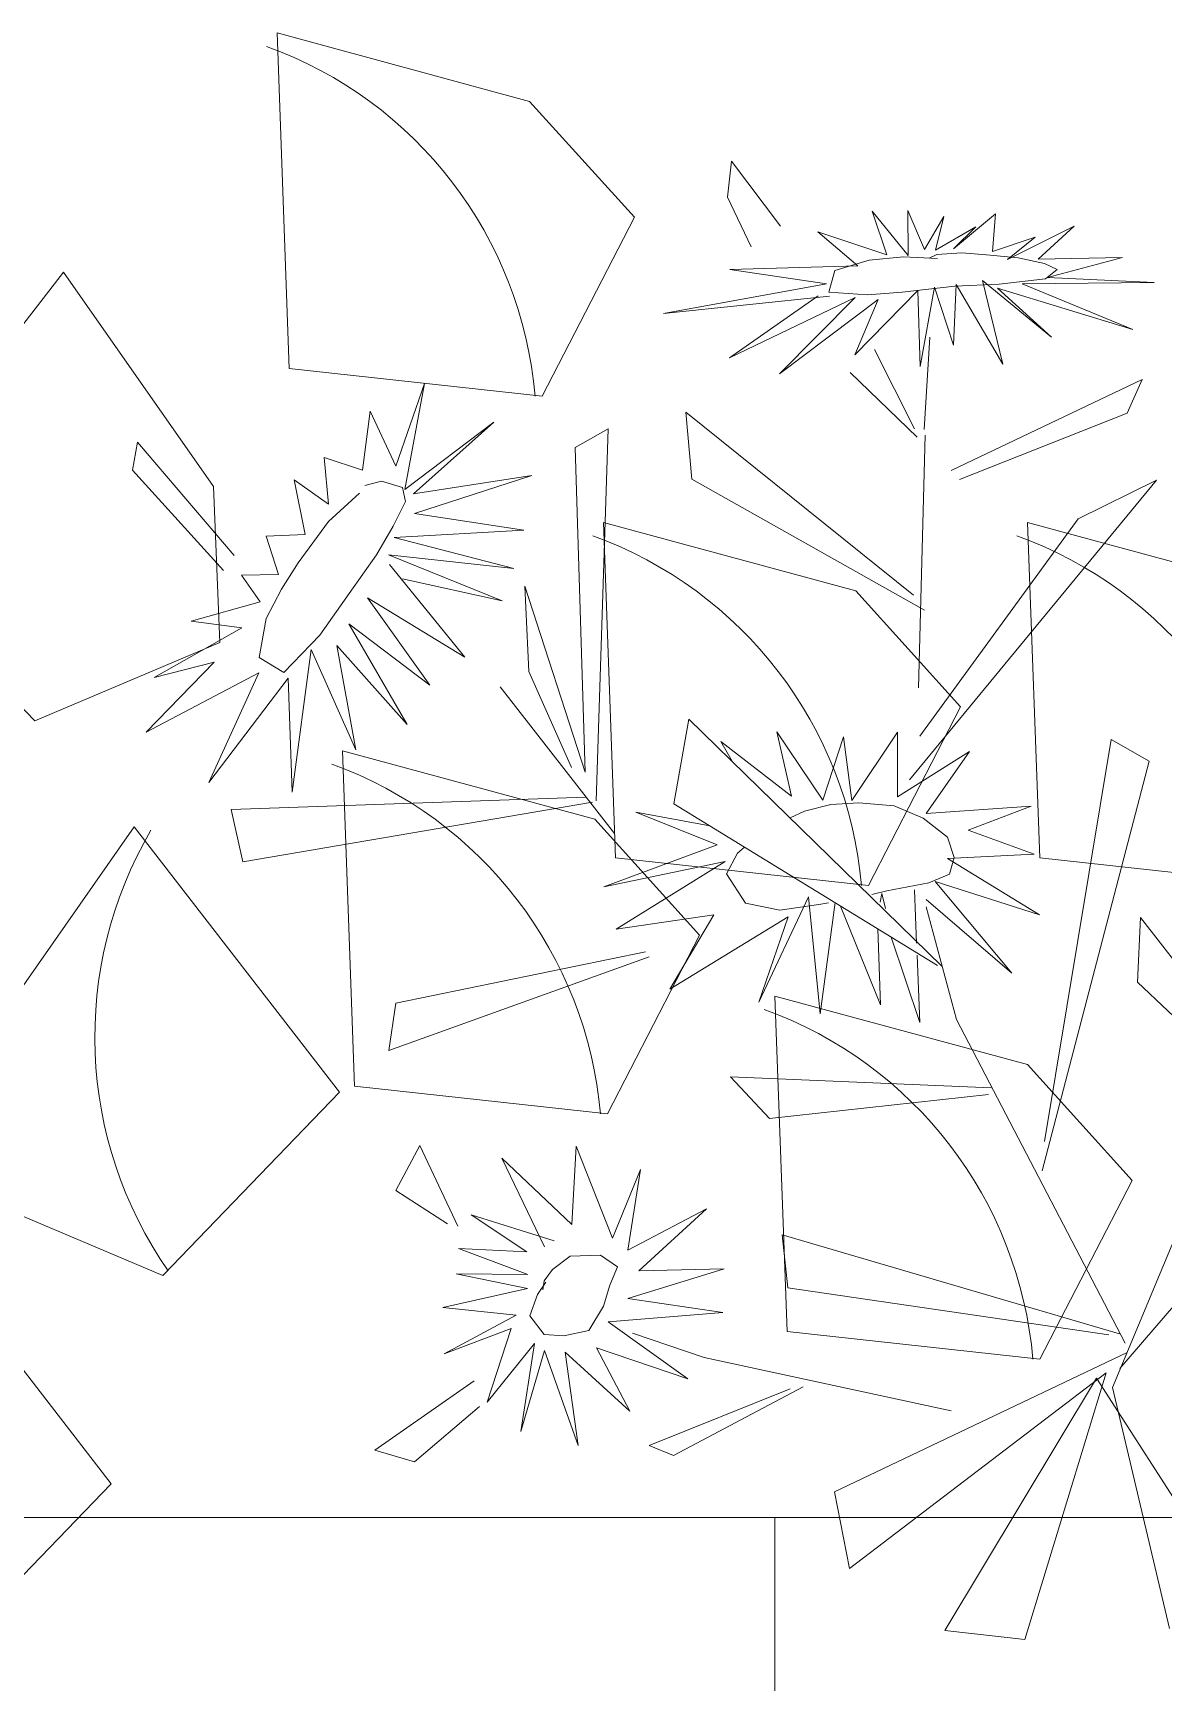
# Model space of a CAD drawing. Header units: millimetres. Extents: x 3614 to 12428, y -844 to 6844.
# Drawn here: x 5505.8303 to 5505.9656, y -474.1626 to -473.9654 of the extents above; entities that cross this region are included whole.
import ezdxf

# ---------------------------------------------------------------- set-up
doc = ezdxf.new("R2010")
doc.units = ezdxf.units.MM
doc.header["$LTSCALE"] = 40
doc.header["$MEASUREMENT"] = 0
doc.layers.get('0').update_dxf_attribs({"linetype": 'CONTINUOUS', "lineweight": 20})
doc.layers.add('Hatch', color=42, linetype='CONTINUOUS', lineweight=15)
doc.layers.add('landscaping', color=3, linetype='CONTINUOUS', lineweight=13)

# ---------------------------------------------------------------- blocks, each defined once
blk = doc.blocks.new('A$C4E7010DC')
at = {"layer": 'Hatch'}
for p, q in [((1919.253310345113, 427.3095010283141), (231.7533103451133, 427.3095010283141)), ((1919.253310345113, 302.3095010283141), (1919.253310345113, 427.3095010283141))]:
    blk.add_line(p, q, dxfattribs=at)
at = {"layer": 'landscaping', "linetype": 'Continuous', "lineweight": 9}
for points in [[(1866.482744148962, 681.6708609415363, 0), (1809.092816768534, 687.94016529755, 0), (1806.352206680487, 764.0050833290877, 0), (1863.624157743325, 748.4650699932827, 0), (1887.390586926849, 722.2108111734995, 0), (1866.482744148962, 681.6708609415363, 0)], [(1751.352783783688, 608.0255605786951, 0), (1711.267670046291, 649.5718191170453, 0), (1757.842693980856, 709.7727314388029, 0), (1791.903986767502, 661.1785267771628, 0), (1793.363204860769, 625.7949155304232, 0), (1751.352783783688, 608.0255605786951, 0)], [(1940.517444009893, 570.675529370681, 0), (1883.127516629465, 576.9448337271604, 0), (1880.386906541418, 653.0097517586836, 0), (1937.658857604256, 637.4697384228928, 0), (1961.42528678778, 611.21547960311, 0), (1940.517444009893, 570.675529370681, 0)], [(2036.762533033689, 570.6752268509152, 0), (1979.372605653261, 576.9445312069292, 0), (1976.631995566131, 653.0094492384669, 0), (2033.903946628969, 637.4694359031272, 0), (2057.670375812479, 611.2151770833443, 0), (2036.762533033689, 570.6752268509152, 0)], [(1881.289600942226, 518.8777583910414, 0), (1823.899673561798, 525.1470627475064, 0), (1821.159063474653, 601.211980779044, 0), (1878.431014536589, 585.6719674432387, 0), (1902.197443720099, 559.4177086234558, 0), (1881.289600942226, 518.8777583910414, 0)], [(1780.376502139959, 482.2308010450797, 0), (1820.46161587644, 523.7770595838808, 0), (1773.886591942792, 583.9779719051876, 0), (1739.825299156146, 535.3837672439984, 0), (1738.366081062879, 500.0001559972588, 0), (1780.376502139959, 482.2308010450797, 0)], [(1979.438027657161, 463.2466056712437, 0), (1922.048100275831, 469.5159100277087, 0), (1919.307490188687, 545.5808280592464, 0), (1976.579441251524, 530.0408147234557, 0), (2000.345870435049, 503.7865559036582, 0), (1979.438027657161, 463.2466056712437, 0)], [(1728.552191442795, 393.4346870490117, 0), (1768.637305179291, 434.9809455873473, 0), (1722.062281245628, 495.1818579091193, 0), (1688.000988458982, 446.5876532474794, 0), (1686.541770365729, 411.2040420007396, 0), (1728.552191442795, 393.4346870490117, 0)]]:
    blk.add_polyline3d(points, dxfattribs=at)
at = {"layer": 'landscaping', "lineweight": 9}
for centre, start, end in [((1772.461666627379, 673.7087207018631), 4.906589353820811, 70.17167493991396), ((1846.496366487409, 562.7133891310222), 4.906589353820811, 70.17167493991396), ((1942.741455512121, 562.7130866112564), 4.906589353820811, 70.17167493991396), ((1787.268523420644, 510.9156181513681), 4.906589353820811, 70.17167493991396), ((1857.716344078682, 536.2854728544332), 149.6194711210228, 214.8845567074056), ((1885.416950134677, 455.2844654315704), 4.906589353820811, 70.17167493991396)]:
    blk.add_arc(centre, 92.75070268292367, start, end, dxfattribs=at)
blk = doc.blocks.new('margarita')
at = {"layer": 'landscaping', "color": 86, "linetype": 'Continuous'}
for p, q in [((99.15034721084005, 207.3370512585015), (99.14870885011213, 207.3224337594298)), ((99.17018296014298, 207.3106964526103), (99.15034721084005, 207.3370512585015)), ((99.14870885011213, 207.3224337594298), (99.15828805761896, 207.3023474685442)), ((99.22847991997699, 207.228459927154), (99.23068947821292, 207.2657625543588)), ((99.22452376046684, 207.2286966589202), (99.20832685829176, 207.2607670208284)), ((99.19840113024557, 207.2514835374983), (99.22565850893808, 207.2253433783014)), ((99.23940097932915, 207.2117374938193), (99.31674311750685, 207.2487100371746)), ((99.31674311750685, 207.2487100371746), (99.31066005633059, 207.2350155407717)), ((99.13183164855259, 207.2354518990249), (99.13422974186732, 207.2082880062176)), ((99.22406642593036, 207.16128135332), (99.13183164855259, 207.2354518990249)), ((99.31066005633059, 207.2350155407717), (99.24273911234863, 207.2081930548027)), ((99.10041923070163, 207.2286680793212), (99.08700584062721, 207.2211070124846)), ((99.095486209198, 207.0779510949434), (99.10041923070163, 207.2286680793212)), ((99.22880608469036, 207.2261301748969), (99.22610008719337, 207.1237652658534)), ((98.90964688213109, 207.2232882474687), (98.90761351385768, 207.2119008731685)), ((98.94878865685732, 207.177420158733), (98.90964688213109, 207.2232882474687)), ((99.08700584062721, 207.2211070124846), (99.09108482363558, 207.0895644693944)), ((98.90761351385768, 207.2119008731685), (98.94445099116902, 207.1712873047172)), ((99.13422974186732, 207.2082880062176), (99.22861303624944, 207.1552950661068)), ((99.32260964259164, 207.2078273067323), (99.22244995424208, 207.0865565028604)), ((99.29083859561216, 207.1922714744233), (99.32260964259164, 207.2078273067323)), ((99.2266915184301, 207.1041813470647), (99.29083859561216, 207.1922714744233)), ((99.06656687981103, 207.1650021668311), (99.06823253433195, 207.1303552111206)), ((99.09108482363558, 207.0895644693944), (99.06656687981103, 207.1650021668311)), ((99.06823253433195, 207.1303552111206), (99.08554041408053, 207.0914884165574)), ((99.0566056453454, 207.1242015315307), (99.10292556686571, 207.0647619633765)), ((99.12697926605908, 207.0768685887991), (99.13312450324749, 207.1110953960838)), ((99.13312450324749, 207.1110953960838), (99.23555886596264, 207.0110652475027)), ((99.27724642642409, 206.9400858370175), (99.30414191373049, 207.1028314730591)), ((99.30414191373049, 207.1028314730591), (99.31955315879328, 207.0940641482895)), ((99.31955315879328, 207.0940641482895), (99.27626992822468, 206.9282368203801)), ((98.94758814501064, 207.0744478676388), (99.09128672671062, 207.0794367486166)), ((98.95229507695265, 207.0532584408487), (98.94758814501064, 207.0744478676388)), ((99.09406555929284, 207.077477801328), (98.95229507695265, 207.0532584408487)), ((99.23389700960749, 207.0112964086039), (99.12697926605908, 207.0768685887991)), ((99.3161483945307, 207.030768221649), (99.31482653241423, 207.004584556158)), ((99.37107491241852, 206.960043501659), (99.3161483945307, 207.030768221649)), ((99.01144923668652, 206.9768837714405), (99.11701172183822, 207.0147766900749)), ((99.11553896530891, 207.0168369553987), (99.01433168895743, 206.9961253419039)), ((99.31482653241423, 207.004584556158), (99.36786983964242, 206.954360592413)), ((99.01433168895743, 206.9961253419039), (99.01144923668652, 206.9768837714405)), ((99.24147640495028, 206.9894752516399), (99.30983359775215, 206.8583894828155)), ((99.14994218380012, 206.9662542551402), (99.16569078470104, 206.9493626869576)), ((99.25558433487981, 206.9617714037832), (99.14994218380012, 206.9662542551402)), ((99.16569078470104, 206.9493626869576), (99.25447485377899, 206.9591487384044)), ((99.02406229034565, 206.9383759448285), (99.01438519339969, 206.9202371661571)), ((99.03943072685749, 206.9056976868391), (99.02406229034565, 206.9383759448285)), ((99.01438519339969, 206.9202371661571), (99.03527515774944, 206.9066431186922)), ((99.30481055921372, 206.8404301960307), (99.3356652835552, 206.9145515841706)), ((99.170945197351, 206.9023161515732), (99.17320145543364, 206.8807560744985)), ((99.30764190186501, 206.8622054027753), (99.170945197351, 206.9023161515732)), ((99.35025337107763, 206.8975699898863), (99.30771738774266, 206.8480829388655)), ((99.17320145543364, 206.8807560744985), (99.30330704395651, 206.8616865820796)), ((99.13921875112112, 206.85258138991), (99.23933141314407, 206.8310046741345)), ((99.3107070580072, 206.8546548513509), (99.19214956271404, 206.7981832222013)), ((99.19820184384994, 206.7671373235496), (99.30216220918943, 206.8463831988144)), ((99.23675240772293, 206.742052763935), (99.29824101170128, 206.844268591461)), ((99.30216220918943, 206.8463831988144), (99.26926403714418, 206.7384163864276)), ((99.29824101170128, 206.844268591461), (99.37138902698015, 206.7303989232402)), ((99.04603090396108, 206.843177887286), (99.00577400439585, 206.8150601142874)), ((99.11704206497777, 206.8169895894402), (99.1741825508749, 206.8398965646534)), ((99.17937486925943, 206.840662443099), (99.12684179795264, 206.8128601512683)), ((99.3278450784683, 206.7427792303838), (99.30481055921372, 206.8404301960307)), ((99.0218898519942, 206.8103333880216), (99.04830447312956, 206.8326692523489)), ((99.00577400439585, 206.8150601142874), (99.0218898519942, 206.8103333880216)), ((99.12684179795264, 206.8128601512683), (99.11704206497777, 206.8169895894402)), ((99.19214956271404, 206.7981832222013), (99.19820184384994, 206.7671373235496)), ((99.26926403714418, 206.7384163864276), (99.23675240772293, 206.742052763935))]:
    blk.add_line(p, q, dxfattribs=at)
at = {"layer": 'landscaping', "color": 50, "linetype": 'Continuous'}
for p, q in [((99.20736479802437, 207.3167673554081), (99.22201106225431, 207.2988935882312)), ((99.21336665643076, 207.2991588069258), (99.20736479802437, 207.3167673554081)), ((99.22178652918191, 207.3170837087062), (99.22850962916272, 207.3012713226864)), ((99.22201106225431, 207.2988935882312), (99.22178652918191, 207.3170837087062)), ((99.22850962916272, 207.3012713226864), (99.23642213632677, 207.3146042290229)), ((99.23642213632677, 207.3146042290229), (99.23305140865351, 207.3010880440601)), ((99.24034887925416, 207.3015197382036), (99.2573586597968, 207.315692762436)), ((99.2573586597968, 207.315692762436), (99.25616729343193, 207.3004720278886)), ((99.18536921750132, 207.3085014133289), (99.21336665643076, 207.2991588069258)), ((99.20153777293021, 207.2946263608832), (99.18536921750132, 207.3085014133289)), ((99.23305140865351, 207.3010880440601), (99.2493518254546, 207.3105190003802)), ((99.2493518254546, 207.3105190003802), (99.24034887925416, 207.3015197382036)), ((99.25616729343193, 207.3004720278886), (99.27338959616499, 207.3063586681495)), ((99.26224309003076, 207.2971931206478), (99.2892164205136, 207.3108010532127)), ((99.27338959616499, 207.3063586681495), (99.26224309003076, 207.2971931206478)), ((99.2892164205136, 207.3108010532127), (99.27462794074921, 207.2973514642162)), ((99.1496927288878, 207.2931491360318), (99.20153777293021, 207.2946263608832)), ((99.18884253828672, 207.2873496895045), (99.1496927288878, 207.2931491360318)), ((99.27462794074921, 207.2973514642162), (99.30885840337471, 207.2979988562415)), ((99.30885840337471, 207.2979988562415), (99.2784317760171, 207.2900146840466)), ((99.12282692298132, 207.2754011185088), (99.18884253828672, 207.2873496895045)), ((99.23260149728507, 207.2860582270026), (99.22679700158598, 207.2538779033461)), ((99.24035209110681, 207.2625602882764), (99.23260149728507, 207.2860582270026)), ((99.24146384169472, 207.287146919595), (99.24035209110681, 207.2625602882764)), ((99.26024478592286, 207.2548657813426), (99.24146384169472, 207.287146919595)), ((99.2799896100195, 207.2657695466744), (99.25200902290058, 207.2887683619585)), ((99.25200902290058, 207.2887683619585), (99.26024478592286, 207.2548657813426)), ((99.25818098048047, 207.285633322942), (99.2799896100195, 207.2657695466744)), ((99.3129512336737, 207.2688611254085), (99.25818098048047, 207.285633322942)), ((99.32160754663505, 207.287875577567), (99.26818255506866, 207.2873449919393)), ((99.26818255506866, 207.2873449919393), (99.3129512336737, 207.2688611254085)), ((99.2784317760171, 207.2900146840466), (99.32160754663505, 207.287875577567)), ((99.19009224094374, 207.2823593961996), (99.12282692298132, 207.2754011185088)), ((99.14955688778076, 207.2573915221825), (99.18544378195831, 207.2825343992307)), ((99.20048166654041, 207.2818253355619), (99.14955688778076, 207.2573915221825)), ((99.16978440982265, 207.250927597521), (99.20048166654041, 207.2818253355619)), ((99.20981044097852, 207.2810776019977), (99.16978440982265, 207.250927597521)), ((99.22591272995092, 207.2847359435412), (99.2003394413386, 207.2586529254152)), ((99.2003394413386, 207.2586529254152), (99.20981044097852, 207.2810776019977)), ((99.22679700158598, 207.2538779033461), (99.22591272995092, 207.2847359435412)), ((99.01432950161949, 207.2135644854923), (99.02596541802092, 207.2469995814771)), ((99.02596541802092, 207.2469995814771), (99.0179755099277, 207.2040730446416)), ((99.00076268618906, 207.2119764439067), (99.00398156064637, 207.2357897279569)), ((99.00398156064637, 207.2357897279569), (99.01432950161949, 207.2135644854923)), ((99.0179755099277, 207.2040730446416), (99.05401823705593, 207.2313704276868)), ((99.05401823705593, 207.2313704276868), (99.02145229068823, 207.2023357419791)), ((98.98527551388369, 207.2170678856458), (99.00076268618906, 207.2119764439067)), ((98.98706256720295, 207.1981945671932), (98.98527551388369, 207.2170678856458)), ((98.9731525464424, 207.2079609923548), (98.98706256720295, 207.1981945671932)), ((98.97755660298695, 207.1859436606823), (98.9731525464424, 207.2079609923548)), ((99.00178232444695, 207.2057626922368), (99.00854882847963, 207.2074922078265)), ((99.00854882847963, 207.2074922078265), (99.01704577117307, 207.2049387298317)), ((99.01704577117307, 207.2049387298317), (99.01824045879921, 207.1992741618454)), ((99.02145229068823, 207.2023357419791), (99.06949007155364, 207.2098104702366)), ((99.06949007155364, 207.2098104702366), (99.02196504336568, 207.1943424563785)), ((98.98707329610808, 207.1911001465057), (98.99965355601708, 207.2026517304927)), ((99.01824045879921, 207.1992741618454), (99.01319710071449, 207.1892440544068)), ((99.02196504336568, 207.1943424563785), (99.06625405203025, 207.1876016661798)), ((98.96176362635416, 207.1852541347076), (98.97755660298695, 207.1859436606823)), ((98.96674193858743, 207.1697075996168), (98.96176362635416, 207.1852541347076)), ((98.97479007356381, 207.1743489612064), (98.98707329610808, 207.1911001465057)), ((99.01319710071449, 207.1892440544068), (99.0064458306033, 207.1776080433255)), ((99.06625405203025, 207.1876016661798), (99.01365483559981, 207.1847269260293)), ((99.01365483559981, 207.1847269260293), (99.06217037526116, 207.1721565624556)), ((98.96806495302988, 207.1637851843338), (98.97479007356381, 207.1743489612064)), ((99.0064458306033, 207.1776080433255), (98.99536713975559, 207.1620215074977)), ((99.01129935609914, 207.1775823477831), (99.0573644571523, 207.1590656508324)), ((99.06217037526116, 207.1721565624556), (99.01129935609914, 207.1775823477831)), ((99.01170542652063, 207.1737312184926), (99.04232112134628, 207.1362097067514)), ((98.95178680995726, 207.1693498683432), (98.96674193858743, 207.1697075996168)), ((98.9594149733654, 207.1585625336853), (98.95178680995726, 207.1693498683432)), ((99.0573644571523, 207.1590656508324), (99.01700281782159, 207.1679837134331)), ((98.93134518758853, 207.15076219501), (98.9594149733654, 207.1585625336853)), ((98.96176296788023, 207.1519172270885), (98.96806495302988, 207.1637851843338)), ((98.99536713975559, 207.1620215074977), (98.98352191868123, 207.1451709003065)), ((99.00283810537131, 207.1601908434737), (99.02811411401852, 207.1247987280117)), ((99.04232112134628, 207.1362097067514), (99.00283810537131, 207.1601908434737)), ((98.95890012555368, 207.1360302214928), (98.96176296788023, 207.1519172270885)), ((98.91640860861868, 207.1279135295203), (98.95192774751798, 207.1480740395548)), ((98.95192774751798, 207.1480740395548), (98.93134518758853, 207.15076219501)), ((98.98352191868123, 207.1451709003065), (98.96896102515484, 207.1299822356945)), ((98.9952442000296, 207.1496940737489), (99.01899464425331, 207.1089619727823)), ((99.02811411401852, 207.1247987280117), (98.9952442000296, 207.1496940737489)), ((98.97999048796535, 207.139273106219), (98.97229112649465, 207.0815075924767)), ((98.99812737273123, 207.0986411412162), (98.97999048796535, 207.139273106219)), ((98.990430064023, 207.1408853533253), (98.99812737273123, 207.0986411412162)), ((99.01899464425331, 207.1089619727823), (98.990430064023, 207.1408853533253)), ((98.91316214792377, 207.1058393210866), (98.94071279692844, 207.1342181490651)), ((98.94071279692844, 207.1342181490651), (98.91640860861868, 207.1279135295203)), ((98.96896102515484, 207.1299822356945), (98.95890012555368, 207.1360302214928)), ((98.95883861701988, 207.1298670031205), (98.91316214792377, 207.1058393210866)), ((98.93856703245176, 207.0854521185534), (98.95883861701988, 207.1298670031205)), ((98.97075596612416, 207.1277122606029), (98.93856703245176, 207.0854521185534)), ((98.97229112649465, 207.0815075924767), (98.97075596612416, 207.1277122606029)), ((99.16874045828251, 207.1059846972118), (99.18738478045506, 207.078244594459)), ((99.17464094418129, 207.0799340209983), (99.16874045828251, 207.1059846972118)), ((99.19914729085235, 207.0780858551916), (99.21757901915682, 207.1058906881654)), ((99.21757901915682, 207.1058906881654), (99.21767431127293, 207.0796564768291)), ((99.15061270153907, 207.0940178146826), (99.14608215370585, 207.1020855790157)), ((99.14608215370585, 207.1020855790157), (99.17464094418129, 207.0799340209983)), ((99.18738478045506, 207.078244594459), (99.19574034317029, 207.1039287643249)), ((99.19574034317029, 207.1039287643249), (99.19914729085235, 207.0780858551916)), ((99.21767431127293, 207.0796564768291), (99.2467593424612, 207.0979788541256)), ((99.2467593424612, 207.0979788541256), (99.22929957044643, 207.0729274417462)), ((99.14157005229328, 207.0679202659357), (99.11154478310058, 207.0734325626355)), ((99.14458738461192, 207.0601974998719), (99.11154478310058, 207.0734325626355)), ((99.1740826385264, 207.0710983744008), (99.17996934962892, 207.0737867170866)), ((99.17996934962892, 207.0737867170866), (99.1906473599062, 207.0764886692549)), ((99.1906473599062, 207.0764886692549), (99.20201544568842, 207.0772381448421)), ((99.20201544568842, 207.0772381448421), (99.21623812659365, 207.0759312409213)), ((99.21623812659365, 207.0759312409213), (99.22805023286502, 207.0709569129825)), ((99.22929957044643, 207.0729274417462), (99.27176210423546, 207.0758192415687)), ((99.27176210423546, 207.0758192415687), (99.24632311342192, 207.06608056782)), ((99.22805023286502, 207.0709569129825), (99.23791599289024, 207.063286976339)), ((99.24632311342192, 207.06608056782), (99.27305590902837, 207.0563740613397)), ((99.09858106779049, 207.0432404860858), (99.14458738461192, 207.0601974998719)), ((99.15560380109241, 207.0593128819172), (99.15282623977312, 207.0568205943902)), ((99.23791599289024, 207.063286976339), (99.24060324230612, 207.0550611742154)), ((99.14780316693049, 207.0534851087861), (99.09858106779049, 207.0432404860858)), ((99.10368320458444, 207.0260977465986), (99.14780316693049, 207.0534851087861)), ((99.14830212510799, 207.0484365769464), (99.15282623977312, 207.0568205943902)), ((99.27305590902837, 207.0563740613397), (99.23793365771584, 207.0547196802689)), ((99.23793365771584, 207.0547196802689), (99.27516886516649, 207.0319031820468)), ((99.24060324230612, 207.0550611742154), (99.2387512978194, 207.0483558561306)), ((99.15601296712616, 207.0365834443494), (99.14830212510799, 207.0484365769464)), ((99.23029937140241, 207.0447563853573), (99.21329843516399, 207.0415629331468)), ((99.2387512978194, 207.0483558561306), (99.23029937140241, 207.0447563853573)), ((99.2328387125094, 207.0453545749115), (99.2639588620114, 207.0082733976796)), ((99.27516886516649, 207.0319031820468), (99.2328387125094, 207.0453545749115)), ((99.18158072717311, 207.0391024517288), (99.16139237856407, 206.9964332337325)), ((99.18632879654041, 206.9918080121689), (99.18158072717311, 207.0391024517288)), ((99.20720457592594, 207.0400450752539), (99.21329843516399, 207.0415629331468)), ((99.21123679023032, 207.0404441301408), (99.21054684867909, 207.0369773844544)), ((99.21279127994337, 207.0343952387764), (99.21123679023032, 207.0404441301408)), ((99.22537509750164, 207.0203133158381), (99.22447496396296, 207.0420277406425)), ((99.2639588620114, 207.0082733976796), (99.22930477354693, 207.0381185784075)), ((99.1432303439872, 207.0318426099624), (99.10368320458444, 207.0260977465986)), ((99.12540181968916, 207.0018087532282), (99.1432303439872, 207.0318426099624)), ((99.17325728501768, 207.0310927077452), (99.12540181968916, 207.0018087532282)), ((99.16992246812755, 207.0337798352653), (99.15601296712616, 207.0365834443494)), ((99.16139237856407, 206.9964332337325), (99.17325728501768, 207.0310927077452)), ((99.18580398218398, 207.0360820394867), (99.16992246812755, 207.0337798352653)), ((99.18963476071569, 207.036647011911), (99.18580398218398, 207.0360820394867)), ((99.19230661218069, 207.0368041289036), (99.18632879654041, 206.9918080121689)), ((99.19456553126172, 207.0354186883291), (99.21073380553163, 206.9954424311239)), ((99.24147640495028, 206.9894752516399), (99.22918901653688, 207.0350725013705)), ((99.20968281761398, 207.026148120799), (99.21073380553163, 206.9954424311239)), ((99.21503790079045, 207.0228634548834), (99.22670522185264, 206.9882461369592)), ((99.22557243987781, 207.0155713747809), (99.22670522185264, 206.9882461369592)), ((99.08736731412192, 206.9382156024313), (99.0856070305488, 206.9063831081562)), ((99.10207099611746, 206.900957211755), (99.08736731412192, 206.9382156024313)), ((99.05726585832063, 206.9333449056995), (99.07463942833729, 206.8973808866685)), ((99.0856070305488, 206.9063831081562), (99.05726585832063, 206.9333449056995)), ((99.11348437564405, 206.9286498955867), (99.10207099611746, 206.900957211755)), ((99.10828853666729, 206.8960062588657), (99.11348437564405, 206.9286498955867)), ((99.14023480435007, 206.9127943341319), (99.10828853666729, 206.8960062588657)), ((99.11287210301796, 206.887668787216), (99.14023480435007, 206.9127943341319)), ((99.0449070300089, 206.9102889878307), (99.06735732393692, 206.8953676436374)), ((99.07852971434528, 206.8998551806633), (99.0449070300089, 206.9102889878307)), ((99.03969327951971, 206.8966629306669), (99.06777859585726, 206.8861616502113)), ((99.06735732393692, 206.8953676436374), (99.03969327951971, 206.8966629306669)), ((99.03873566622127, 206.8864452611295), (99.06763429076351, 206.8805356373205)), ((99.06777859585726, 206.8861616502113), (99.03873566622127, 206.8864452611295)), ((99.10834529919396, 206.8764490677842), (99.14736863925457, 206.8885324055901)), ((99.14736863925457, 206.8885324055901), (99.11287210301796, 206.887668787216)), ((99.06763429076351, 206.8805356373205), (99.03337742740422, 206.8728069923691)), ((99.03337742740422, 206.8728069923691), (99.06307941178926, 206.8696778305661)), ((99.14685302210285, 206.8707422384194), (99.10834529919396, 206.8764490677842)), ((99.06307941178926, 206.8696778305661), (99.03396052235466, 206.8540158033632)), ((99.03396052235466, 206.8540158033632), (99.06101993382464, 206.8642643309106)), ((99.06101993382464, 206.8642643309106), (99.0513672131366, 206.8345367246113)), ((99.10033374701374, 206.8669529938759), (99.14685302210285, 206.8707422384194)), ((99.13260008306429, 206.8439165342764), (99.10033374701374, 206.8669529938759)), ((99.0513672131366, 206.8345367246113), (99.07052365545381, 206.8583005039348)), ((99.07052365545381, 206.8583005039348), (99.06498499976364, 206.8225510499793)), ((99.13921875112112, 206.85258138991), (99.11030612080881, 206.8624728576184)), ((99.06498499976364, 206.8225510499793), (99.07454469146165, 206.8553526690647)), ((99.07454469146165, 206.8553526690647), (99.08817169881986, 206.8169234992787)), ((99.08290670040537, 206.8547325461549), (99.10911125270032, 206.8308637628796)), ((99.08817169881986, 206.8169234992787), (99.08290670040537, 206.8547325461549)), ((99.09560645924533, 206.8564428941932), (99.13260008306429, 206.8439165342764)), ((99.10911125270032, 206.8308637628796), (99.09560645924533, 206.8564428941932))]:
    blk.add_line(p, q, dxfattribs=at)
for points in [[(99.23039653822563, 207.2978028706986), (99.23362359851367, 207.2992588191517), (99.24370769702841, 207.2999066842189), (99.25368898361384, 207.2990741632863), (99.26649819874756, 207.2979254128092), (99.27713040889624, 207.2956709764385), (99.28227638939887, 207.2932587513928), (99.2776155753356, 207.2894167664544), (99.2588088974032, 207.287287843217), (99.24087335784115, 207.2864321092583), (99.21950369747074, 207.2839709646738), (99.20546587241468, 207.2828819891491), (99.189743773902, 207.2840715736794), (99.19218970749336, 207.2928299818603), (99.20609669472618, 207.2969890341698), (99.22011386946517, 207.2983442099275), (99.23385617392013, 207.2976700480289)], [(99.07394933104, 206.8799392688895), (99.07439678806236, 206.8835968319056), (99.07783026524905, 206.8882102027351), (99.08499157487726, 206.8936553832099), (99.09720891467279, 206.8940595073526), (99.1041372786777, 206.8893452399424), (99.10107288257923, 206.8818618176937), (99.09852694189422, 206.8733323605581), (99.092583222473, 206.8634530691135), (99.08238990108325, 206.861394531029), (99.07447666240051, 206.8618669202144), (99.06864477759632, 206.869384388182), (99.07175697606645, 206.8781393162042), (99.07516253278689, 206.883112605702)]]:
    blk.add_lwpolyline(points, dxfattribs=at)
blk = doc.blocks.new('FLOWERS')
at = {"layer": 'Hatch'}
for p, q in [((-8.270145654401858, 10.2250924433174), (33.91735434559814, 10.2250924433174)), ((-8.270145654401858, 7.100092443317408), (-8.270145654401858, 10.2250924433174))]:
    blk.add_line(p, q, dxfattribs=at)
at = {"color": 1, "linetype": 'Continuous', "lineweight": 9, "xscale": 13.99999999999864, "yscale": 13.99999999999864, "zscale": 13.99999999999864}
blk.add_blockref('margarita', (-1396.620567737118, -2884.803362198654), dxfattribs=at)

msp = doc.modelspace()

# ---------------------------------------------------------------- block references
at = {"layer": 'landscaping'}
for name, p, xscale, yscale, zscale in [('A$C4E7010DC', (5504.906980303072, -474.3683093750616), 0.00052734375, 0.00052734375, 0.00052734375), ('FLOWERS', (5506.093534925843, -474.3586559241054), 0.02109375, 0.02109375, 0.02109375)]:
    msp.add_blockref(name, p, dxfattribs=dict(at, xscale=xscale, yscale=yscale, zscale=zscale))

doc.saveas('drawing.dxf')
